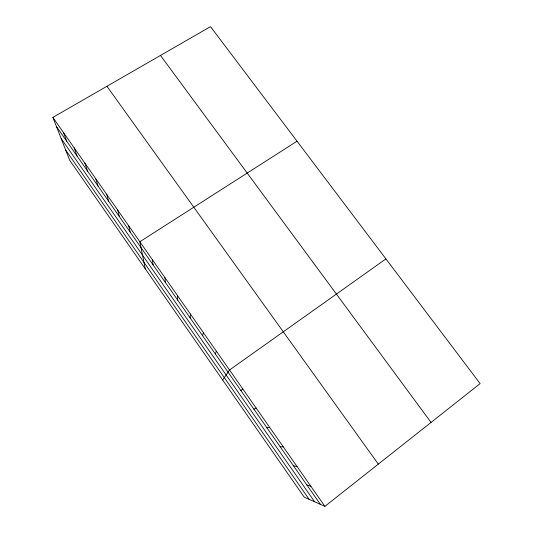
<?xml version="1.0" encoding="UTF-8"?>
<svg xmlns="http://www.w3.org/2000/svg" width="533" height="533" viewBox="0 0 533 533"><rect width="100%" height="100%" fill="white"/><g stroke="black" fill="none" stroke-linecap="round" stroke-linejoin="round"><path stroke-width="0.8" d="M190.121 317.881L190.428 314.07M202.653 335.817L203.346 332.545M215.292 353.912L216.378 351.18M222.661 380.002L229.53 369.982L385.925 258.905M240.896 390.556L242.795 388.943M324.903 506.35L480.126 383.62L210.508 26.65L52.874 117.393L69.67 160.246L304.223 497.162L324.903 506.35L52.874 117.393M297.028 141.198L139.846 241.749L145.302 268.885M253.861 409.111L256.173 408.078M266.94 427.832L269.678 427.386M280.131 446.714L283.296 446.861M293.436 465.755L297.041 466.515M306.861 484.97L310.912 486.343M160.48 55.445L431.05 422.429M106.926 86.279L378.317 464.116M56.491 126.627L320.4 504.351M61.175 138.573L314.617 501.78M65.646 149.973L309.133 499.341M63.46 132.53L66.792 141.365M74.127 147.781L77.165 156.216M84.874 163.145L87.612 171.166M95.7 178.628L98.139 186.23M106.613 194.232L108.739 201.407M117.606 209.949L119.425 216.698M128.68 225.785L130.185 232.102M152.325 259.598L153.144 264.961M164.917 277.6L165.37 282.457M177.616 295.755L177.689 300.092"/></g></svg>
